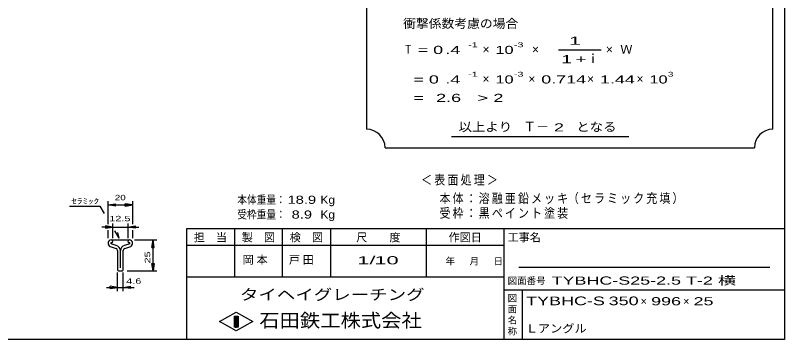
# Model space of a CAD drawing. Units: millimetres, scale not verified, with parts at other scales. Extents: x -1820 to 1731, y -1282 to 1054.
# Drawn here: x -352 to 1731, y -1146 to -268 of the extents above; entities that cross this region are included whole.
import ezdxf
from ezdxf.enums import TextEntityAlignment as Align

# ---------------------------------------------------------------- set-up
doc = ezdxf.new("R2010")
doc.units = ezdxf.units.MM
doc.header["$LTSCALE"] = 10
for name, color, linetype, lineweight in [('0_2', 150, 'Continuous', 25), ('22', 2, 'Continuous', 25), ('32', 4, 'Continuous', 25)]:
    doc.layers.add(name, color=color, linetype=linetype, lineweight=lineweight)
doc.styles.add('ベクトル', font='')
doc.styles.get('ベクトル').set_extended_font_data('ベクトル')

msp = doc.modelspace()

# ---------------------------------------------------------------- linework, layer by layer
at = {"layer": '0_2'}
for p, q in [((1731, 1053.5), (1731, -1146.5)), ((1731, -846.5), (111, -846.5)), ((111, -846.5), (111, -1146.5)), ((241, -846.5), (241, -976.5)), ((371, -976.5), (371, -846.5)), ((501, -846.5), (501, -976.5)), ((761, -976.5), (761, -846.5)), ((971, -846.5), (971, -1146.5)), ((971, -891.5), (111, -891.5)), ((1691, -951.5), (1011, -951.5)), ((111, -976.5), (971, -976.5)), ((971, -1011.5), (1731, -1011.5)), ((1021, -1146.5), (1021, -1011.5)), ((201, -1097.5), (246, -1072.5)), ((241, -1082.5), (251, -1082.5)), ((241, -1112.5), (241, -1082.5)), ((241, -1082.5), (243, -1082.5)), ((243, -1082.5), (243, -1112.5)), ((245, -1112.5), (245, -1082.5)), ((245, -1082.5), (247, -1082.5)), ((246, -1072.5), (291, -1097.5)), ((247, -1082.5), (247, -1112.5)), ((249, -1112.5), (249, -1082.5)), ((249, -1082.5), (251, -1082.5)), ((251, -1082.5), (251, -1112.5)), ((251, -1082.5), (251, -1112.5)), ((246, -1122.5), (201, -1097.5)), ((291, -1097.5), (246, -1122.5)), ((251, -1112.5), (241, -1112.5)), ((243, -1112.5), (245, -1112.5)), ((247, -1112.5), (249, -1112.5)), ((1731, -1146.5), (-1729, -1146.5))]:
    msp.add_line(p, q, dxfattribs=at)
at = {"layer": '22', "color": 4}
for p, q in [((599, 973.5), (599, -576.5)), ((1699, -576.5), (1699, 973.5)), ((1119, -361.5), (1234, -361.5)), ((829, -596.5), (1309, -596.5)), ((649, -626.5), (1649, -626.5))]:
    msp.add_line(p, q, dxfattribs=at)
for centre, start, end in [((599, -626.5), 0, 90), ((1699, -626.5), 90, 180)]:
    msp.add_arc(centre, 50, start, end, dxfattribs=at)
at = {"layer": '32'}
for p, q in [((-205.33, -784.5), (-122, -784.5)), ((-110.33, -804.5), (-122, -784.5)), ((-101, -833.5), (-101, -771.5)), ((-101, -781.5), (-81, -778.5)), ((-81, -784.5), (-101, -781.5)), ((-101, -781.5), (-34.33, -781.5)), ((-81, -784.5), (-81, -778.5)), ((-34.33, -781.5), (-54.33, -778.5)), ((-54.33, -784.5), (-54.33, -778.5)), ((-54.33, -784.5), (-34.33, -781.5)), ((-34.33, -833.5), (-34.33, -771.5)), ((-87.67, -871.5), (-87.67, -831.5)), ((-47.67, -831.5), (-47.67, -871.5)), ((-87.67, -841.5), (-117.67, -841.5)), ((-87.67, -841.5), (-107.67, -838.5)), ((-107.67, -838.5), (-107.67, -844.5)), ((-107.67, -844.5), (-87.67, -841.5)), ((-101, -871.5), (-101, -849.5)), ((-87.67, -841.5), (-47.67, -841.5)), ((-71, -871.5), (-82.67, -851.5)), ((-47.67, -841.5), (-27.67, -838.5)), ((-27.67, -844.5), (-47.67, -841.5)), ((-47.67, -841.5), (-17.67, -841.5)), ((-34.33, -871.5), (-34.33, -849.5)), ((-27.67, -838.5), (-27.67, -844.5)), ((-71, -871.5), (-74.67, -855.83)), ((-95.6, -893.76), (-79.36, -899.46)), ((-78.66, -891.59), (-93.06, -886.53)), ((-92.53, -884.21), (-87.73, -881.88)), ((-90.7, -876.5), (-43.87, -876.5)), ((-87.73, -881.88), (-87.73, -881.11)), ((-42.34, -886.53), (-56.74, -891.59)), ((-56.04, -899.46), (-39.81, -893.76)), ((-47.67, -881.11), (-47.67, -881.88)), ((-47.67, -881.88), (-42.87, -884.21)), ((-29.33, -876.5), (30.67, -876.5)), ((17.67, -896.5), (20.67, -876.5)), ((23.67, -896.5), (20.67, -876.5)), ((20.67, -959.83), (20.67, -876.5)), ((-75.37, -905.14), (-75.37, -957.54)), ((-67.67, -952.2), (-67.67, -905.3)), ((-60.03, -957.54), (-60.03, -905.14)), ((17.67, -896.5), (23.67, -896.5)), ((20.67, -959.83), (17.67, -939.83)), ((17.67, -939.83), (23.67, -939.83)), ((23.67, -939.83), (20.67, -959.83)), ((-75.33, -1014.83), (-75.33, -964.83)), ((-73.03, -959.87), (-62.37, -959.87)), ((-60, -1014.83), (-60, -964.83)), ((-49.33, -959.83), (30.67, -959.83)), ((-105.33, -1004.83), (-75.33, -1004.83)), ((-75.33, -1004.83), (-95.33, -1001.83)), ((-95.33, -1007.83), (-95.33, -1001.83)), ((-95.33, -1007.83), (-75.33, -1004.83)), ((-75.33, -1004.83), (-60, -1004.83)), ((-60, -1004.83), (-40, -1001.83)), ((-40, -1007.83), (-60, -1004.83)), ((-60, -1004.83), (-30, -1004.83)), ((-40, -1007.83), (-40, -1001.83))]:
    msp.add_line(p, q, dxfattribs=at)
for centre, radius, start, end in [((-92.03, -885.5), 9, 90.98, 246.68), ((-91.98, -885.55), 1.47, 111.91, 222.33), ((-92.56, -881.32), 4.83, 2.5, 85.55), ((-82.97, -906.31), 15.33, 3.78, 73.7), ((-52.44, -906.31), 15.33, 106.3, 176.22), ((-42.84, -881.32), 4.83, 94.45, 177.5), ((-43.37, -885.5), 9, 293.32, 89.02002), ((-43.42, -885.55), 1.47, 317.67, 68.08999), ((-81.36, -905.13), 6, 0, 70.58), ((-54.04, -905.13), 6, 109.42, 180), ((-73.03, -957.54), 2.33, 180, 270), ((-62.37, -957.54), 2.33, 270, 0)]:
    msp.add_arc(centre, radius, start, end, dxfattribs=at)

# ---------------------------------------------------------------- texts
at = {"layer": '0_2', "style": 'ベクトル'}
for s, height, p in [('担\u3000当', 21.99, (131, -869.5)), ('製\u3000図', 21.99, (261, -869.5)), ('検\u3000図', 21.99, (391, -869.5)), ('尺\u3000\u3000度', 21.99, (571, -869.5)), ('作図日', 21.99, (821, -869.5)), ('工事名', 21.99, (981, -869.5)), ('年', 18.33, (813, -934)), ('月', 18.33, (878, -934)), ('日', 18.33, (943, -934)), ('図面番号', 18.33, (981, -987)), ('図', 18.33, (981, -1034)), ('面', 18.33, (981, -1064)), ('名', 18.33, (981, -1094)), ('称', 18.33, (981, -1124))]:
    msp.add_text(s, height=height, dxfattribs=at).set_placement(p, align=Align.MIDDLE_LEFT)
at = {"layer": '0_2', "color": 222, "style": 'ベクトル'}
for s, height, width, p in [('タイヘイグレーチング', 29.33, 1.25, (256, -1024.5)), ('石田鉄工株式会社', 36.66, 1.1, (308.5, -1094.5))]:
    msp.add_text(s, height=height, dxfattribs=dict(at, width=width)).set_placement(p, align=Align.MIDDLE_LEFT)
at = {"layer": '22', "style": 'ベクトル'}
for s, height, width, p in [('衝撃係数考慮の場合', 24.19, 1.05, (698, -290)), ('Ｔ', 24.19, 0.75, (699, -360)), (' = 0', 21.99, 1.65, (724, -361.5)), (' .4 ', 21.99, 1.65, (799, -361.5)), ('-1', 13.2, 1.65, (874, -347.5)), ('10', 21.99, 1.5, (948, -361.5)), ('-3', 13.2, 1.65, (998, -347.5)), ('  = 0', 21.99, 1.65, (699, -441.5)), (' .4 ', 21.99, 1.65, (799, -441.5)), ('-1', 13.2, 1.65, (874, -427.5)), ('10', 21.99, 1.5, (948, -441.5)), ('-3', 13.2, 1.65, (998, -427.5)), ('0.714', 21.99, 1.65, (1072, -441.5)), ('1.44', 21.99, 1.65, (1231, -441.5)), ('10', 21.99, 1.5, (1365, -441.5)), ('3', 13.2, 1.5, (1415, -427.5)), ('  =', 21.99, 1.65, (699, -491.5)), (' 2.6', 21.99, 1.65, (774, -491.5)), ('>', 21.99, 1.7, (899, -491.5)), (' 2 ', 21.99, 1.65, (929, -491.5)), ('以上より\u3000', 24.19, 1.1, (848, -570)), (' 2 ', 21.99, 1.65, (1093, -571.5)), ('となる', 24.19, 1.1, (1167, -570)), ('本体重量：', 21.99, 0.85, (249, -767.5)), (' 18.9', 21.99, 1.35, (374, -767.5)), ('Kg', 21.99, 1.1, (474, -767.5)), ('受枠重量：', 21.99, 0.85, (249, -807.5)), ('  8.9', 21.99, 1.35, (374, -807.5)), ('Kg', 21.99, 1.1, (474, -807.5)), ('1/', 21.99, 2, (574, -931.5)), (' 10 ', 21.99, 2, (604, -931.5)), ('TYBHC-S25-2.5 T-2 横                        ', 21.99, 1.65, (1100, -986.5)), ('TYBHC-S', 23.46, 1.55, (1031, -1041.5)), (' 350 ', 23.46, 1.55, (1241, -1041.5)), (' 996 ', 21.99, 1.65, (1356, -1042.5)), (' 25 ', 21.99, 1.65, (1471, -1042.5)), ('Ｌアングル', 21.99, 1.1, (1030, -1116.5))]:
    msp.add_text(s, height=height, dxfattribs=dict(at, width=width)).set_placement(p, align=Align.MIDDLE_LEFT)
for s, height, p in [('×', 24.19, (913, -360)), ('×', 24.19, (1047, -360)), ('×', 24.19, (1247, -360)), ('Ｗ', 24.19, (1286, -360)), ('ｉ', 24.19, (1195.5, -385)), ('×', 24.19, (913, -440)), ('×', 24.19, (1037, -440)), ('×', 24.19, (1196, -440)), ('×', 24.19, (1330, -440)), ('Ｔ－', 25.66, (1023, -569)), ('×', 21.99, (1341, -1042.5)), ('×', 21.99, (1456, -1042.5))]:
    msp.add_text(s, height=height, dxfattribs=at).set_placement(p, align=Align.MIDDLE_LEFT)
at = {"layer": '22', "attachment_point": 4, "style": 'ベクトル'}
for s, insert, char_height in [('\\T1.25;\\W2;\\~1\\~', (1126.5, -336.5), 21.99), ('\\T1.33;\\W1.75;1+', (1126.5, -386.5), 21.99), ('\\T1.2;\\W0.85;＜表面処理＞', (746.5, -715), 25.66), ('\\T1.19;\\W0.85;本体：溶融亜鉛メッキ', (796.5, -765), 25.66), ('\\T1.19;\\W0.85;（セラミック充填）', (1144, -765), 25.66), ('\\T1.19;\\W0.85;受枠：黒ペイント塗装', (796.5, -805), 25.66), ('\\T1.25;岡本\u3000', (263.5, -931.5), 21.99), ('\\T1.25;戸田\u3000', (388.5, -931.5), 21.99)]:
    msp.add_mtext(s, dxfattribs=dict(at, insert=insert, char_height=char_height))
at = {"layer": '32', "color": 2, "style": 'ベクトル'}
for s, width, p in [('ｾﾗﾐｯｸ', 1.5, (-200.33, -771.5)), ('20', 1.35, (-82.67, -761.5)), ('12.5', 1.5, (-97.67, -818.5)), (' 4.6 ', 1.5, (-60, -987.83))]:
    msp.add_text(s, height=14.66, dxfattribs=dict(at, width=width)).set_placement(p, align=Align.MIDDLE_LEFT)
at = {"layer": '32', "color": 2, "style": 'ベクトル', "width": 1.5}
msp.add_text(' 25 ', height=14.66, rotation=90, dxfattribs=at).set_placement((5.67, -948.17), align=Align.MIDDLE_LEFT)

doc.saveas('drawing.dxf')
